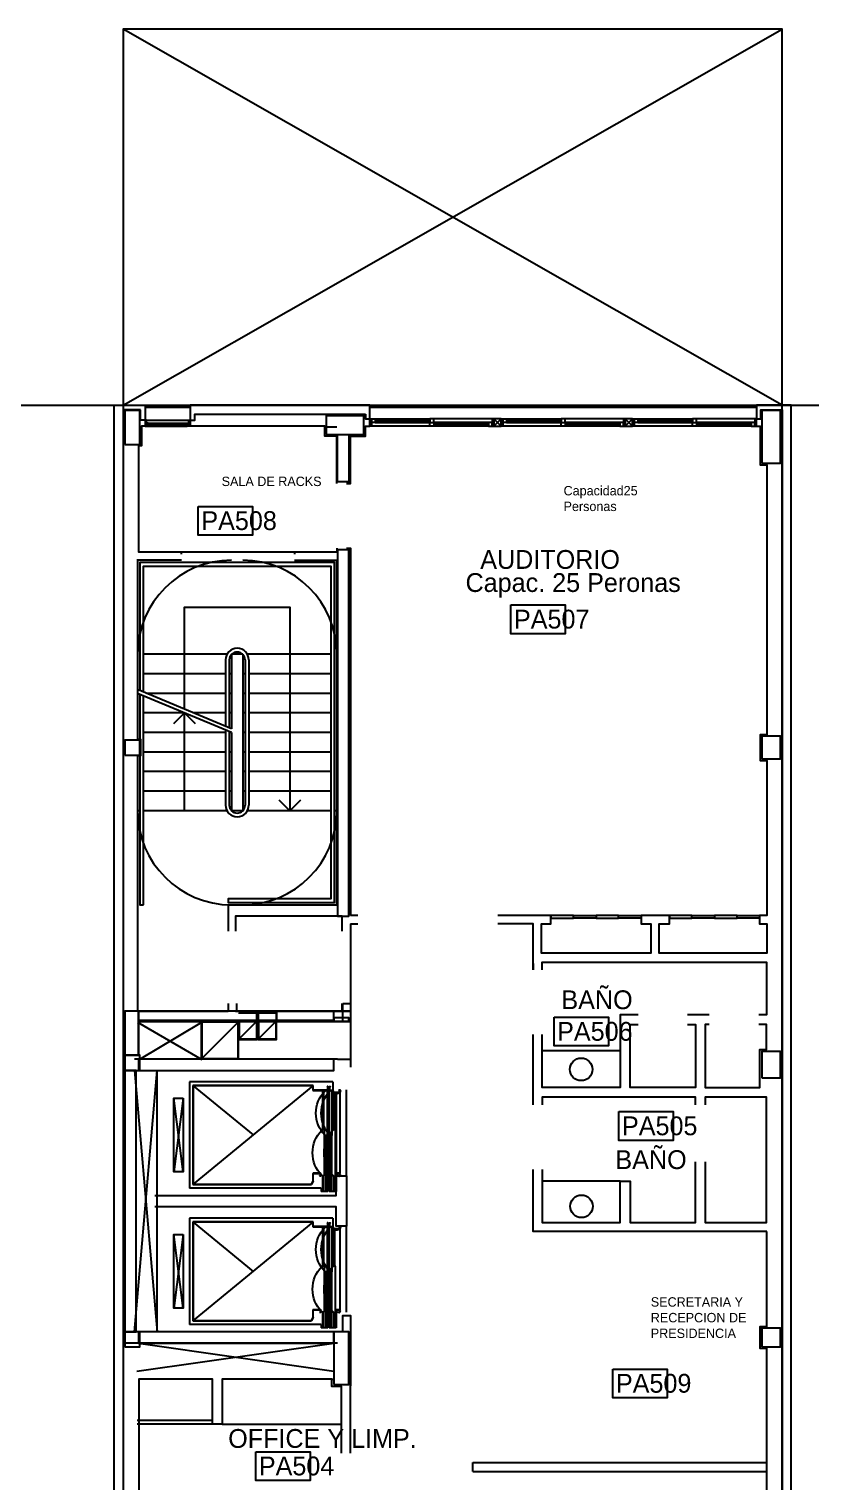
# Model space of a CAD drawing. Header units: millimetres. Extents: x 1473.7 to 1568.7, y 1808.4 to 1881.8.
# Drawn here: x 1488.71 to 1499.22, y 1824.19 to 1843.5 of the extents above; entities that cross this region are included whole.
import ezdxf

# ---------------------------------------------------------------- set-up
doc = ezdxf.new("R2010")
doc.units = ezdxf.units.MM
doc.layers.get('0').update_dxf_attribs({"linetype": 'CONTINUOUS'})
for name, color, linetype in [('0-OBSERVACIONES', 6, 'CONTINUOUS'), ('0000-TEXTO', 7, 'CONTINUOUS'), ('10-CARP-SLIA', 14, 'CONTINUOUS'), ('10-M-A-300', 7, 'CONTINUOUS'), ('AR - ASCENSOR', 1, 'CONTINUOUS'), ('AR - CARPINTERIA 1', 1, 'CONTINUOUS'), ('AR - INST. SANITARIA', 2, 'CONTINUOUS'), ('AR - LADRILLO VISTO', 3, 'CONTINUOUS'), ('AR - PROYECCION 1', 2, 'CONTINUOUS'), ('AR - PROYECCION 2', 1, 'CONTINUOUS'), ('AR - REVESTIMIENTO', 21, 'CONTINUOUS'), ('AR - REVOQUE', 8, 'CONTINUOUS'), ('AR - TABIQUE LADRILLO HUECO', 4, 'CONTINUOUS'), ('AR - TXT', 7, 'CONTINUOUS'), ('AR - VISTA 1', 8, 'CONTINUOUS'), ('AV-HUMO', 6, 'CONTINUOUS'), ('AV-PLENO', 9, 'CONTINUOUS'), ('ES - LINEA OFICIAL', 6, 'CONTINUOUS'), ('ES-COLUMNAS', 5, 'CONTINUOUS'), ('ES-TABIQUES', 5, 'CONTINUOUS'), ('ESTRUCTURA', 3, 'CONTINUOUS'), ('MURO', 7, 'CONTINUOUS'), ('TEXTO', 7, 'CONTINUOUS')]:
    doc.layers.add(name, color=color, linetype=linetype)

msp = doc.modelspace()

# ---------------------------------------------------------------- linework, layer by layer
at = {"color": 5}
for p, q in [((1492.76825, 1830.308744), (1490.16825, 1830.308743)), ((1490.16825, 1830.308743), (1490.16825, 1829.858745)), ((1492.74325, 1825.553771), (1492.76825, 1825.553771))]:
    msp.add_line(p, q, dxfattribs=at)
msp.add_lwpolyline([(1490.16825, 1830.308745), (1492.76825, 1830.308745), (1492.76825, 1830.443745), (1490.16825, 1830.443745)], close=True, dxfattribs=at)
at = {"color": 2}
for points in [[(1492.88825, 1830.443745), (1490.16825, 1830.443745), (1490.16825, 1830.308745), (1492.88825, 1830.308745)], [(1491.765574, 1830.443745), (1491.742945, 1830.443745), (1491.742945, 1830.418969), (1491.765574, 1830.418969)], [(1492.007751, 1830.443745), (1492.001557, 1830.443745), (1492.001557, 1830.17121), (1492.007751, 1830.17121)], [(1492.76825, 1830.308745), (1492.96825, 1830.308745), (1492.96825, 1830.358745), (1492.76825, 1830.358745)], [(1492.76825, 1830.308745), (1492.979601, 1830.308745), (1492.979601, 1830.308745), (1492.76825, 1830.308745)]]:
    msp.add_lwpolyline(points, close=True, dxfattribs=at)
for points in [[(1491.742945, 1830.435181), (1491.506962, 1830.435181)], [(1491.742945, 1830.428855), (1491.506962, 1830.428855)], [(1491.742945, 1830.418969), (1491.506962, 1830.418969), (1491.510806, 1830.42411)], [(1491.742945, 1830.42411), (1491.506962, 1830.42411)], [(1492.00217, 1830.418969), (1491.765574, 1830.418969), (1491.742945, 1830.418969)], [(1492.001557, 1830.435181), (1491.765574, 1830.435181)], [(1492.001557, 1830.428855), (1491.765574, 1830.428855)], [(1492.001557, 1830.42411), (1491.765574, 1830.42411)]]:
    msp.add_lwpolyline(points, dxfattribs=at)
at = {"layer": '0-OBSERVACIONES'}
for points in [[(1492.98825, 1831.508745), (1492.98825, 1829.700806)], [(1492.76825, 1830.319079), (1490.15825, 1830.319079)], [(1491.742333, 1830.317276), (1491.742333, 1830.418969)], [(1491.748527, 1830.241018), (1491.748527, 1830.418969)], [(1491.759993, 1830.241018), (1491.759993, 1830.418969)], [(1491.766187, 1830.317276), (1491.766187, 1830.418969)], [(1492.007751, 1830.317276), (1492.007751, 1830.443745)], [(1492.620358, 1830.312829), (1492.98825, 1830.312829)], [(1492.81825, 1829.808745), (1492.98825, 1829.808745)]]:
    msp.add_lwpolyline(points, dxfattribs=at)
for points in [[(1492.88825, 1830.548745), (1492.98825, 1830.548745), (1492.98825, 1830.443745), (1492.88825, 1830.443745)], [(1489.98825, 1829.858745), (1490.16825, 1829.858745), (1490.16825, 1830.443745), (1489.98825, 1830.443745)], [(1492.007751, 1830.319079), (1492.76825, 1830.319079), (1492.76825, 1830.443745), (1492.007751, 1830.443745)], [(1492.76825, 1830.443745), (1492.98825, 1830.443745), (1492.98825, 1830.308745), (1492.76825, 1830.308745)]]:
    msp.add_lwpolyline(points, close=True, dxfattribs=at)
at = {"layer": '10-CARP-SLIA', "linetype": 'CONTINUOUS'}
msp.add_line((1495.418342, 1831.077732), (1495.418342, 1830.995979), dxfattribs=at)
at = {"layer": '10-M-A-300', "linetype": 'CONTINUOUS'}
msp.add_line((1492.81825, 1833.108745), (1492.81825, 1831.858745), dxfattribs=at)
at = {"layer": 'AR - ASCENSOR', "linetype": 'CONTINUOUS'}
for p, q in [((1490.846536, 1829.50509), (1490.846537, 1828.094213)), ((1492.753247, 1829.50509), (1490.846536, 1829.50509)), ((1492.753247, 1829.50509), (1492.753247, 1829.393803)), ((1490.892536, 1829.45909), (1490.892537, 1828.140213)), ((1492.494997, 1829.45909), (1490.892536, 1829.45909)), ((1490.896536, 1829.45509), (1490.896537, 1828.144213)), ((1490.896536, 1829.45509), (1491.693767, 1828.799651)), ((1492.490997, 1829.45509), (1490.896536, 1829.45509)), ((1492.490997, 1829.45509), (1490.896537, 1828.144213)), ((1492.490997, 1829.45509), (1492.490997, 1829.389887)), ((1492.490997, 1829.389887), (1492.688274, 1829.389887)), ((1492.494997, 1829.393887), (1492.494997, 1829.45909)), ((1492.686274, 1829.393887), (1492.494997, 1829.393887)), ((1492.619274, 1829.389887), (1492.619274, 1828.866975)), ((1492.629274, 1829.389887), (1492.629274, 1828.866975)), ((1492.688274, 1829.44509), (1492.680274, 1829.44509)), ((1492.680274, 1829.44509), (1492.680274, 1829.44109)), ((1492.680274, 1829.44109), (1492.686274, 1829.44109)), ((1492.686274, 1829.44109), (1492.686274, 1829.393887)), ((1492.690274, 1829.391887), (1492.690274, 1829.44309)), ((1492.690274, 1829.391887), (1492.690274, 1828.05009)), ((1492.707247, 1829.391887), (1492.707247, 1828.05009)), ((1492.768247, 1829.364887), (1492.768247, 1828.866975)), ((1492.778247, 1829.364887), (1492.778247, 1828.866975)), ((1492.798247, 1829.364887), (1492.798247, 1828.05009)), ((1492.848247, 1829.366887), (1492.848245, 1828.290116)), ((1492.938251, 1828.255116), (1492.93825, 1829.399887)), ((1490.76268, 1828.309651), (1490.63825, 1829.289651)), ((1490.76268, 1829.289651), (1490.63825, 1828.309651)), ((1492.660274, 1828.794074), (1492.660274, 1828.05009)), ((1492.670274, 1828.794074), (1492.670274, 1828.05009)), ((1492.727247, 1828.794074), (1492.727247, 1828.05009)), ((1492.737247, 1828.794074), (1492.737247, 1828.05009)), ((1492.490998, 1828.192116), (1492.467032, 1828.144213)), ((1492.494998, 1828.191947), (1492.470706, 1828.140213)), ((1492.490998, 1828.288116), (1492.490998, 1828.192116)), ((1492.592035, 1828.290116), (1492.492998, 1828.290116)), ((1492.494998, 1828.286116), (1492.590035, 1828.286116)), ((1492.494998, 1828.191947), (1492.494998, 1828.286116)), ((1492.577213, 1828.259116), (1492.577213, 1828.255116)), ((1492.590035, 1828.259116), (1492.577213, 1828.259116)), ((1492.577213, 1828.255116), (1492.592035, 1828.255116)), ((1492.590035, 1828.286116), (1492.590035, 1828.259116)), ((1492.594035, 1828.257116), (1492.594035, 1828.288116)), ((1492.619275, 1828.257911), (1492.619274, 1828.05009)), ((1492.629275, 1828.257911), (1492.629274, 1828.05009)), ((1492.768248, 1828.257911), (1492.768247, 1828.05009)), ((1492.778248, 1828.257911), (1492.778247, 1828.05009)), ((1492.599275, 1828.094213), (1490.846537, 1828.094213)), ((1490.892537, 1828.140213), (1492.470706, 1828.140213)), ((1490.896537, 1828.144213), (1492.467032, 1828.144213)), ((1492.599275, 1828.094213), (1492.599274, 1828.05009)), ((1492.690274, 1828.05009), (1492.599274, 1828.05009)), ((1492.798247, 1828.05009), (1492.707247, 1828.05009)), ((1490.846536, 1827.692603), (1490.846537, 1826.281726)), ((1492.753247, 1827.692603), (1490.846536, 1827.692603)), ((1490.892536, 1827.646603), (1490.892537, 1826.327726)), ((1492.494997, 1827.646603), (1490.892536, 1827.646603)), ((1490.896536, 1827.642603), (1490.896537, 1826.331726)), ((1490.896536, 1827.642603), (1491.693767, 1826.987164)), ((1492.490997, 1827.642603), (1490.896536, 1827.642603)), ((1492.490997, 1827.642603), (1490.896537, 1826.331726)), ((1492.490997, 1827.642603), (1492.490997, 1827.5774)), ((1492.490997, 1827.5774), (1492.688274, 1827.5774)), ((1492.494997, 1827.5814), (1492.494997, 1827.646603)), ((1492.686274, 1827.5814), (1492.494997, 1827.5814)), ((1492.619274, 1827.5774), (1492.619274, 1827.054488)), ((1492.629274, 1827.5774), (1492.629274, 1827.054488)), ((1492.688274, 1827.632603), (1492.680274, 1827.632603)), ((1492.680274, 1827.632603), (1492.680274, 1827.628603)), ((1492.680274, 1827.628603), (1492.686274, 1827.628603)), ((1492.686274, 1827.628603), (1492.686274, 1827.5814)), ((1492.690274, 1827.5794), (1492.690274, 1827.630603)), ((1492.690274, 1827.5794), (1492.690274, 1826.237603)), ((1492.707247, 1827.5794), (1492.707247, 1826.237603)), ((1492.753247, 1827.692603), (1492.753247, 1827.581316)), ((1492.938251, 1826.442629), (1492.93825, 1827.5874)), ((1490.76268, 1826.497164), (1490.63825, 1827.477164)), ((1490.76268, 1827.477164), (1490.63825, 1826.497164)), ((1492.768247, 1827.5524), (1492.768247, 1827.054488)), ((1492.778247, 1827.5524), (1492.778247, 1827.054488)), ((1492.848247, 1827.5544), (1492.848245, 1826.477629)), ((1492.660274, 1826.981587), (1492.660274, 1826.237603)), ((1492.670274, 1826.981587), (1492.670274, 1826.237603)), ((1492.727247, 1826.981587), (1492.727247, 1826.237603)), ((1492.737247, 1826.981587), (1492.737247, 1826.237603)), ((1492.490997, 1826.475629), (1492.490997, 1826.379629)), ((1492.592035, 1826.477629), (1492.492997, 1826.477629)), ((1492.494997, 1826.473629), (1492.590035, 1826.473629)), ((1492.494997, 1826.37946), (1492.494997, 1826.473629)), ((1492.577213, 1826.446629), (1492.577213, 1826.442629)), ((1492.590035, 1826.446629), (1492.577213, 1826.446629)), ((1492.577213, 1826.442629), (1492.592035, 1826.442629)), ((1492.590035, 1826.473629), (1492.590035, 1826.446629)), ((1492.594035, 1826.444629), (1492.594035, 1826.475629)), ((1492.619275, 1826.445424), (1492.619274, 1826.237603)), ((1492.629275, 1826.445424), (1492.629274, 1826.237603)), ((1492.768248, 1826.445424), (1492.768247, 1826.237603)), ((1492.778248, 1826.445424), (1492.778247, 1826.237603)), ((1492.798247, 1826.442629), (1492.798247, 1826.237603)), ((1492.599275, 1826.281726), (1490.846537, 1826.281726)), ((1490.892537, 1826.327726), (1492.470706, 1826.327726)), ((1490.896537, 1826.331726), (1492.467032, 1826.331726)), ((1492.490997, 1826.379629), (1492.467032, 1826.331726)), ((1492.494997, 1826.37946), (1492.470706, 1826.327726)), ((1492.599275, 1826.281726), (1492.599274, 1826.237603)), ((1492.690274, 1826.237603), (1492.599274, 1826.237603)), ((1492.798247, 1826.237603), (1492.707247, 1826.237603))]:
    msp.add_line(p, q, dxfattribs=at)
for points in [[(1492.650274, 1828.799074, -0.414214), (1492.650274, 1829.381383, -0.414214), (1492.655274, 1829.386383, -0.414214), (1492.675274, 1829.386383, -0.414214), (1492.680274, 1829.381383), (1492.680274, 1828.799074), (1492.675274, 1828.794074), (1492.655274, 1828.794074)], [(1492.717247, 1829.381383, 0.414214), (1492.717247, 1828.799074, 0.414214), (1492.722247, 1828.794074, 0.414214), (1492.742247, 1828.794074, 0.414214), (1492.747247, 1828.799074), (1492.747247, 1829.381383), (1492.742247, 1829.386383), (1492.722247, 1829.386383)], [(1492.838247, 1829.399887, -0.414214), (1492.846247, 1829.399887, -0.414214), (1492.848247, 1829.397887, -0.414214), (1492.848247, 1829.366887, 0.414214), (1492.846247, 1829.364887, -0.414214), (1492.756247, 1829.364887, -0.414214), (1492.754247, 1829.366887, -0.414214), (1492.754247, 1829.387887), (1492.752247, 1829.389887), (1492.709247, 1829.389887), (1492.707247, 1829.391887), (1492.707247, 1829.44309), (1492.709247, 1829.44509), (1492.717247, 1829.44509), (1492.717247, 1829.44109), (1492.711247, 1829.44109), (1492.711247, 1829.393887), (1492.752247, 1829.393887), (1492.758247, 1829.387887), (1492.758247, 1829.368887), (1492.844247, 1829.368887), (1492.844247, 1829.395887), (1492.838247, 1829.395887)], [(1492.609275, 1828.262911, -0.414214), (1492.609274, 1828.861975, -0.414214), (1492.614274, 1828.866975, -0.414214), (1492.634274, 1828.866975, -0.414214), (1492.639274, 1828.861975), (1492.639275, 1828.262911), (1492.634275, 1828.257911), (1492.614275, 1828.257911)], [(1492.758247, 1828.861975, 0.414214), (1492.758248, 1828.262911, 0.414214), (1492.763248, 1828.257911, 0.414214), (1492.783248, 1828.257911, 0.414214), (1492.788248, 1828.262911), (1492.788247, 1828.861975), (1492.783247, 1828.866975), (1492.763247, 1828.866975)], [(1492.831426, 1828.259116, 0.414214), (1492.831426, 1828.255116, 0.414214), (1492.846248, 1828.255116, 0.414214), (1492.848248, 1828.257116, 0.414214), (1492.848248, 1828.288116), (1492.846248, 1828.290116), (1492.800248, 1828.290116), (1492.798248, 1828.288116), (1492.798248, 1828.257116), (1492.800248, 1828.255116), (1492.81507, 1828.255116), (1492.81507, 1828.259116), (1492.802248, 1828.259116), (1492.802248, 1828.286116), (1492.844248, 1828.286116), (1492.844248, 1828.259116)], [(1492.650274, 1826.986587, -0.414214), (1492.650274, 1827.568895, -0.414214), (1492.655274, 1827.573895, -0.414214), (1492.675274, 1827.573895, -0.414214), (1492.680274, 1827.568895), (1492.680274, 1826.986587), (1492.675274, 1826.981587), (1492.655274, 1826.981587)], [(1492.717247, 1827.568895, 0.414214), (1492.717247, 1826.986587, 0.414214), (1492.722247, 1826.981587, 0.414214), (1492.742247, 1826.981587, 0.414214), (1492.747247, 1826.986587), (1492.747247, 1827.568895), (1492.742247, 1827.573895), (1492.722247, 1827.573895)], [(1492.838247, 1827.5874, -0.414214), (1492.846247, 1827.5874, -0.414214), (1492.848247, 1827.5854, -0.414214), (1492.848247, 1827.5544, 0.414214), (1492.846247, 1827.5524, -0.414214), (1492.756247, 1827.5524, -0.414214), (1492.754247, 1827.5544, -0.414214), (1492.754247, 1827.5754), (1492.752247, 1827.5774), (1492.709247, 1827.5774), (1492.707247, 1827.5794), (1492.707247, 1827.630603), (1492.709247, 1827.632603), (1492.717247, 1827.632603), (1492.717247, 1827.628603), (1492.711247, 1827.628603), (1492.711247, 1827.5814), (1492.752247, 1827.5814), (1492.758247, 1827.5754), (1492.758247, 1827.5564), (1492.844247, 1827.5564), (1492.844247, 1827.5834), (1492.838247, 1827.5834)], [(1492.609275, 1826.450424, -0.414214), (1492.609274, 1827.049488, -0.414214), (1492.614274, 1827.054488, -0.414214), (1492.634274, 1827.054488, -0.414214), (1492.639274, 1827.049488), (1492.639275, 1826.450424), (1492.634275, 1826.445424), (1492.614275, 1826.445424)], [(1492.758247, 1827.049488, 0.414214), (1492.758248, 1826.450424, 0.414214), (1492.763248, 1826.445424, 0.414214), (1492.783248, 1826.445424, 0.414214), (1492.788248, 1826.450424), (1492.788247, 1827.049488), (1492.783247, 1827.054488), (1492.763247, 1827.054488)], [(1492.831426, 1826.446629, 0.414214), (1492.831426, 1826.442629, 0.414214), (1492.846248, 1826.442629, 0.414214), (1492.848248, 1826.444629, 0.414214), (1492.848248, 1826.475629), (1492.846248, 1826.477629), (1492.800248, 1826.477629), (1492.798248, 1826.475629), (1492.798248, 1826.444629), (1492.800248, 1826.442629), (1492.81507, 1826.442629), (1492.81507, 1826.446629), (1492.802248, 1826.446629), (1492.802248, 1826.473629), (1492.844248, 1826.473629), (1492.844248, 1826.446629)]]:
    msp.add_lwpolyline(points, format="xyb", close=True, dxfattribs=at)
for points in [[(1490.76268, 1829.289651), (1490.76268, 1828.309651), (1490.63825, 1828.309651), (1490.63825, 1829.289651)], [(1490.76268, 1827.477164), (1490.76268, 1826.497164), (1490.63825, 1826.497164), (1490.63825, 1827.477164)]]:
    msp.add_lwpolyline(points, close=True, dxfattribs=at)
for centre, start, end in [((1492.688274, 1829.44309), 0, 90), ((1492.688274, 1829.391887), 270, 0), ((1492.492998, 1828.288116), 90, 180), ((1492.592035, 1828.288116), 0, 90), ((1492.592035, 1828.257116), 270, 0), ((1492.688274, 1827.630603), 0, 90), ((1492.688274, 1827.5794), 270, 0), ((1492.492997, 1826.475629), 90, 180), ((1492.592035, 1826.475629), 0, 90), ((1492.592035, 1826.444629), 270, 0)]:
    msp.add_arc(centre, 0.002, start, end, dxfattribs=at)
at = {"layer": 'AR - CARPINTERIA 1', "linetype": 'CONTINUOUS'}
for points in [[(1490.25825, 1838.218838), (1490.27825, 1838.218838), (1490.27825, 1838.298838), (1490.25825, 1838.298838)], [(1490.27825, 1838.218838), (1490.29825, 1838.218838), (1490.29825, 1838.258838), (1490.27825, 1838.258838)], [(1490.83825, 1838.218838), (1490.81825, 1838.218838), (1490.81825, 1838.258838), (1490.83825, 1838.258838)], [(1490.85825, 1838.218838), (1490.83825, 1838.218838), (1490.83825, 1838.298838), (1490.85825, 1838.298838)], [(1493.24825, 1838.318838), (1493.26825, 1838.318838), (1493.26825, 1838.218838), (1493.24825, 1838.218838)], [(1493.26825, 1838.318838), (1493.31825, 1838.318838), (1493.31825, 1838.268838), (1493.26825, 1838.268838)], [(1494.096583, 1838.318838), (1494.046583, 1838.318838), (1494.046583, 1838.268838), (1494.096583, 1838.268838)], [(1494.046583, 1838.268838), (1494.096583, 1838.268838), (1494.096583, 1838.218838), (1494.046583, 1838.218838)], [(1494.874917, 1838.268837), (1494.824917, 1838.268837), (1494.824917, 1838.218837), (1494.874917, 1838.218837)], [(1494.894917, 1838.318837), (1494.874917, 1838.318837), (1494.874917, 1838.218837), (1494.894917, 1838.218837)], [(1494.894916, 1838.218837), (1494.994916, 1838.218837), (1494.994916, 1838.318837), (1494.894916, 1838.318837)], [(1494.994916, 1838.318838), (1495.014916, 1838.318838), (1495.014916, 1838.218838), (1494.994916, 1838.218838)], [(1495.014916, 1838.318838), (1495.064916, 1838.318838), (1495.064916, 1838.268838), (1495.014916, 1838.268838)], [(1495.84325, 1838.318838), (1495.79325, 1838.318838), (1495.79325, 1838.268838), (1495.84325, 1838.268838)], [(1495.79325, 1838.268838), (1495.84325, 1838.268838), (1495.84325, 1838.218838), (1495.79325, 1838.218838)], [(1496.621583, 1838.268837), (1496.571583, 1838.268837), (1496.571583, 1838.218837), (1496.621583, 1838.218837)], [(1496.641583, 1838.318837), (1496.621583, 1838.318837), (1496.621583, 1838.218837), (1496.641583, 1838.218837)], [(1496.641583, 1838.218837), (1496.741583, 1838.218837), (1496.741583, 1838.318837), (1496.641583, 1838.318837)], [(1496.741583, 1838.318838), (1496.761583, 1838.318838), (1496.761583, 1838.218838), (1496.741583, 1838.218838)], [(1496.761583, 1838.318838), (1496.811583, 1838.318838), (1496.811583, 1838.268838), (1496.761583, 1838.268838)], [(1497.589916, 1838.318838), (1497.539916, 1838.318838), (1497.539916, 1838.268838), (1497.589916, 1838.268838)], [(1497.539916, 1838.268838), (1497.589916, 1838.268838), (1497.589916, 1838.218838), (1497.539916, 1838.218838)], [(1498.36825, 1838.268837), (1498.31825, 1838.268837), (1498.31825, 1838.218837), (1498.36825, 1838.218837)], [(1498.38825, 1838.318837), (1498.36825, 1838.318837), (1498.36825, 1838.218837), (1498.38825, 1838.218837)], [(1495.655819, 1831.680979), (1495.955819, 1831.680979), (1495.955819, 1831.715979), (1495.655819, 1831.715979)], [(1496.255819, 1831.680979), (1495.955819, 1831.680979), (1495.955819, 1831.715979), (1496.255819, 1831.715979)], [(1496.255819, 1831.680979), (1496.555819, 1831.680979), (1496.555819, 1831.715979), (1496.255819, 1831.715979)], [(1496.855819, 1831.680979), (1496.555819, 1831.680979), (1496.555819, 1831.715979), (1496.855819, 1831.715979)], [(1497.230773, 1831.680979), (1497.530773, 1831.680979), (1497.530773, 1831.715979), (1497.230773, 1831.715979)], [(1497.830773, 1831.680979), (1497.530773, 1831.680979), (1497.530773, 1831.715979), (1497.830773, 1831.715979)], [(1497.830773, 1831.680979), (1498.130773, 1831.680979), (1498.130773, 1831.715979), (1497.830773, 1831.715979)], [(1498.430773, 1831.680979), (1498.130773, 1831.680979), (1498.130773, 1831.715979), (1498.430773, 1831.715979)]]:
    msp.add_lwpolyline(points, close=True, dxfattribs=at)
for points in [[(1490.27825, 1838.298838), (1490.83825, 1838.298838)], [(1490.29825, 1838.258838), (1490.81825, 1838.258838)], [(1490.29825, 1838.238838), (1490.81825, 1838.238838)], [(1490.29825, 1838.218838), (1490.81825, 1838.218838)], [(1494.046583, 1838.218838), (1493.26825, 1838.218838)], [(1493.31825, 1838.318838), (1494.046583, 1838.318838)], [(1493.31825, 1838.293838), (1494.046583, 1838.293838)], [(1493.31825, 1838.268838), (1494.046583, 1838.268838)], [(1494.874917, 1838.318837), (1494.096583, 1838.318838)], [(1494.824917, 1838.268837), (1494.096583, 1838.268838)], [(1494.824917, 1838.243837), (1494.096583, 1838.243838)], [(1494.824917, 1838.218837), (1494.096583, 1838.218838)], [(1494.994916, 1838.218837), (1494.894916, 1838.318837)], [(1494.894916, 1838.218837), (1494.994916, 1838.318837)], [(1495.79325, 1838.218838), (1495.014916, 1838.218838)], [(1495.064916, 1838.318838), (1495.79325, 1838.318838)], [(1495.064916, 1838.293838), (1495.79325, 1838.293838)], [(1495.064916, 1838.268838), (1495.79325, 1838.268838)], [(1496.621583, 1838.318837), (1495.84325, 1838.318838)], [(1496.571583, 1838.268837), (1495.84325, 1838.268838)], [(1496.571583, 1838.243837), (1495.84325, 1838.243838)], [(1496.571583, 1838.218837), (1495.84325, 1838.218838)], [(1496.741583, 1838.218837), (1496.641583, 1838.318837)], [(1496.641583, 1838.218837), (1496.741583, 1838.318837)], [(1497.539916, 1838.218838), (1496.761583, 1838.218838)], [(1496.811583, 1838.318838), (1497.539916, 1838.318838)], [(1496.811583, 1838.293838), (1497.539916, 1838.293838)], [(1496.811583, 1838.268838), (1497.539916, 1838.268838)], [(1498.36825, 1838.318837), (1497.589916, 1838.318838)], [(1498.31825, 1838.268837), (1497.589916, 1838.268838)], [(1498.31825, 1838.243837), (1497.589916, 1838.243838)], [(1498.31825, 1838.218837), (1497.589916, 1838.218838)], [(1491.15325, 1825.003771), (1490.15325, 1825.003771)], [(1491.15325, 1824.953771), (1490.15325, 1824.953771)]]:
    msp.add_lwpolyline(points, dxfattribs=at)
at = {"layer": 'AR - INST. SANITARIA', "linetype": 'CONTINUOUS'}
msp.add_line((1496.57825, 1829.915979), (1495.538342, 1829.915979), dxfattribs=at)
for points in [[(1496.57825, 1828.185979), (1495.538342, 1828.185979)], [(1491.28325, 1824.953771), (1492.86825, 1824.953771)]]:
    msp.add_lwpolyline(points, dxfattribs=at)
for centre in [(1496.058296, 1829.671859), (1496.062006, 1827.851461)]:
    msp.add_circle(centre, 0.15, dxfattribs=at)
at = {"layer": 'AR - LADRILLO VISTO', "linetype": 'CONTINUOUS'}
for points in [[(1490.19825, 1838.438838), (1489.96825, 1838.438838), (1489.96825, 1812.228837), (1489.96825, 1812.228837), (1489.96825, 1812.228837), (1489.84825, 1812.228837), (1489.84825, 1838.498838), (1490.25825, 1838.498838), (1490.25825, 1838.298838), (1490.19825, 1838.298838), (1490.19825, 1838.438838)], [(1493.18825, 1838.378838), (1493.18825, 1838.318838), (1493.24825, 1838.318838), (1493.24825, 1838.498838), (1490.85825, 1838.498838), (1490.85825, 1838.298838), (1490.91825, 1838.298838), (1490.91825, 1838.378838), (1493.18825, 1838.378838)], [(1498.72825, 1838.438838), (1498.72825, 1812.228837), (1498.72825, 1812.228837), (1498.72825, 1812.228837), (1498.84825, 1812.228837), (1498.84825, 1838.498838), (1498.38825, 1838.498838), (1498.38825, 1838.318836), (1498.44825, 1838.318836), (1498.44825, 1838.438838), (1498.72825, 1838.438838)]]:
    msp.add_lwpolyline(points, dxfattribs=at)
at = {"layer": 'AR - PROYECCION 1'}
for points in [[(1489.96825, 1838.498837), (1498.72825, 1843.498837)], [(1498.72825, 1838.498837), (1489.96825, 1843.498837)], [(1490.41825, 1826.183769), (1490.41825, 1829.658744)]]:
    msp.add_lwpolyline(points, dxfattribs=at)
at = {"layer": 'AR - PROYECCION 2'}
for points in [[(1490.15825, 1830.300841), (1491.011444, 1829.800841)], [(1490.18825, 1829.808745), (1491.011444, 1830.300841)], [(1490.11825, 1826.18377), (1490.41825, 1829.658744)], [(1490.11825, 1829.658744), (1490.41825, 1826.183769)], [(1490.14825, 1825.658771), (1492.76825, 1826.033771)], [(1490.16825, 1826.033771), (1492.76825, 1825.658771)]]:
    msp.add_lwpolyline(points, dxfattribs=at)
for centre, start, end in [((1491.40825, 1835.188745), 90, 180), ((1491.55825, 1835.188745), 0, 90), ((1491.40825, 1833.108745), 180, 270), ((1491.55825, 1833.108745), 270, 360)]:
    msp.add_arc(centre, 1.25, start, end, dxfattribs=at)
at = {"layer": 'AR - REVESTIMIENTO', "linetype": 'CONTINUOUS'}
for points in [[(1495.538342, 1830.995979), (1495.538342, 1831.095979), (1498.52325, 1831.095979), (1498.52325, 1830.395979), (1498.420546, 1830.395979)], [(1496.81325, 1830.395979), (1496.57825, 1830.395979), (1496.57825, 1829.430979), (1495.538342, 1829.430979), (1495.538342, 1830.135979)], [(1497.760546, 1830.395979), (1497.47325, 1830.395979)], [(1497.47325, 1830.265979), (1497.57825, 1830.265979), (1497.57825, 1829.430979), (1496.70825, 1829.430979), (1496.70825, 1830.265979), (1496.81325, 1830.265979)], [(1497.760546, 1830.265979), (1497.70825, 1830.265979), (1497.70825, 1829.430979), (1498.43325, 1829.430979), (1498.43325, 1829.933745), (1498.52325, 1829.933745), (1498.52325, 1830.265979), (1498.420546, 1830.265979)], [(1497.57825, 1829.200979), (1497.57825, 1829.300979), (1495.538342, 1829.300979), (1495.538342, 1829.200979)], [(1497.70825, 1828.440979), (1497.70825, 1827.635979), (1498.52325, 1827.635979), (1498.52325, 1829.300979), (1497.70825, 1829.300979), (1497.70825, 1829.200979)], [(1495.538342, 1828.340979), (1495.538342, 1827.635979), (1496.57825, 1827.635979), (1496.57825, 1828.185979), (1496.70825, 1828.185979), (1496.70825, 1827.635979), (1497.57825, 1827.635979), (1497.57825, 1828.440979)], [(1492.86825, 1824.568838), (1492.86825, 1825.458771), (1492.74325, 1825.458771), (1492.74325, 1825.553771), (1491.28325, 1825.553771), (1491.28325, 1824.953771), (1491.15325, 1824.953771), (1491.15325, 1825.553771), (1490.17325, 1825.553771), (1490.17325, 1823.758838), (1492.86825, 1823.758838), (1492.86825, 1823.808838)]]:
    msp.add_lwpolyline(points, dxfattribs=at)
at = {"layer": 'AR - REVOQUE', "linetype": 'CONTINUOUS'}
for points in [[(1490.25825, 1838.218838), (1490.20825, 1838.218838), (1490.20825, 1837.958838), (1490.16825, 1837.958838), (1490.16825, 1836.548745), (1490.74325, 1836.548745)], [(1492.80825, 1837.458745), (1492.80825, 1837.458745), (1492.80825, 1838.088838), (1492.64825, 1838.088838), (1492.64825, 1838.218838), (1490.85825, 1838.218838)], [(1492.80825, 1838.208838), (1492.66825, 1838.208838)], [(1492.93825, 1837.458745), (1492.98825, 1837.458745), (1492.98825, 1838.088838), (1493.18825, 1838.088838), (1493.18825, 1838.218838), (1493.24825, 1838.218838)], [(1498.36825, 1838.218837), (1498.43825, 1838.218837), (1498.43825, 1837.708838), (1498.52825, 1837.708838), (1498.52825, 1834.118793), (1498.43825, 1834.118793), (1498.43825, 1833.778793), (1498.52825, 1833.778793), (1498.52825, 1831.715979), (1498.430773, 1831.715979), (1498.430773, 1831.605979), (1498.52825, 1831.605979), (1498.52825, 1831.215979), (1497.093296, 1831.215979), (1497.093296, 1831.605979), (1497.230773, 1831.605979), (1497.230773, 1831.715979), (1496.855819, 1831.715979), (1496.855819, 1831.605979), (1496.983296, 1831.605979), (1496.983296, 1831.215979), (1495.528342, 1831.215979), (1495.528342, 1831.605979), (1495.655819, 1831.605979), (1495.655819, 1831.715979), (1494.94825, 1831.715979)], [(1492.24325, 1836.548745), (1492.81825, 1836.548745)], [(1492.93825, 1836.598745), (1492.98825, 1836.598745), (1492.98825, 1831.715979)], [(1490.74325, 1836.438745), (1490.14825, 1836.438745)], [(1490.15825, 1836.438745), (1490.15825, 1834.058793), (1490.19825, 1834.058793), (1490.19825, 1833.838793), (1490.15825, 1833.838793), (1490.15825, 1830.443745)], [(1491.36183, 1831.858745), (1492.80825, 1831.858745), (1492.80825, 1836.438745)], [(1492.24325, 1836.438745), (1492.81825, 1836.438745)], [(1491.36183, 1831.858745), (1491.36183, 1831.508745)], [(1492.87825, 1831.508745), (1492.87825, 1831.708745), (1491.46183, 1831.708745), (1491.46183, 1831.508745)], [(1493.08825, 1831.715979), (1492.98825, 1831.715979)], [(1492.98825, 1831.605979), (1492.98825, 1831.508745)], [(1495.418342, 1830.995979), (1495.418342, 1831.605979), (1494.94825, 1831.605979)], [(1491.36183, 1830.548745), (1491.36183, 1830.443745)], [(1491.46183, 1830.443745), (1492.88825, 1830.443745), (1492.88825, 1830.543745)], [(1491.47183, 1830.443745), (1492.87825, 1830.443745), (1492.87825, 1830.548745)], [(1491.47183, 1830.548745), (1491.47183, 1830.443745)], [(1491.47183, 1830.443745), (1492.87825, 1830.443745), (1492.87825, 1830.548745)], [(1492.001557, 1830.443745), (1492.88825, 1830.443745), (1492.88825, 1830.548745)], [(1490.15825, 1830.443745), (1491.36183, 1830.443745)], [(1491.765574, 1830.443745), (1491.742945, 1830.443745)], [(1495.418342, 1829.200979), (1495.418342, 1830.135979)], [(1490.38825, 1827.996258), (1492.79825, 1827.996258), (1492.79825, 1828.255116), (1492.93825, 1828.255116), (1492.93825, 1827.5874), (1492.79825, 1827.5874), (1492.79825, 1827.846258), (1490.38825, 1827.846258)], [(1498.52825, 1827.515979), (1495.418342, 1827.515979), (1495.418342, 1828.340979)], [(1498.52825, 1813.018837), (1498.52825, 1816.873838), (1498.43825, 1816.873838), (1498.43825, 1817.213838), (1498.52825, 1817.213838), (1498.52825, 1821.326385), (1498.43825, 1821.326385), (1498.43825, 1821.666385), (1498.52825, 1821.666385), (1498.52825, 1825.963771), (1498.43825, 1825.963771), (1498.43825, 1826.253771), (1498.52825, 1826.253771), (1498.52825, 1827.515979)], [(1492.888247, 1826.183771), (1492.888247, 1826.401175), (1492.98825, 1826.401175), (1492.98825, 1825.46377)]]:
    msp.add_lwpolyline(points, dxfattribs=at)
at = {"layer": 'AR - TABIQUE LADRILLO HUECO', "linetype": 'CONTINUOUS'}
for points in [[(1494.615544, 1824.448351), (1498.52825, 1824.448351)], [(1494.615544, 1824.328351), (1494.615544, 1824.448351)], [(1494.615544, 1824.328351), (1498.52825, 1824.328351)]]:
    msp.add_lwpolyline(points, dxfattribs=at)
at = {"layer": 'AR - VISTA 1', "linetype": 'CONTINUOUS'}
for points in [[(1490.85825, 1838.468838), (1490.25825, 1838.468838)], [(1498.38825, 1838.468838), (1493.24825, 1838.468838)], [(1490.74325, 1836.518745), (1490.74325, 1836.548745), (1492.24325, 1836.548745), (1492.24325, 1836.518745)], [(1490.23825, 1834.685465), (1490.23825, 1836.358745), (1492.72825, 1836.358745), (1492.72825, 1831.938745), (1491.36183, 1831.938745), (1491.36183, 1831.888745), (1492.77825, 1831.888745), (1492.77825, 1836.408745), (1490.18825, 1836.408745), (1490.18825, 1834.706265)], [(1490.78325, 1834.458745), (1490.78325, 1835.813745), (1492.18325, 1835.813745), (1492.18325, 1833.108745)], [(1491.347603, 1835.188745), (1490.23825, 1835.188745)], [(1491.32825, 1835.113745), (1491.32825, 1834.232025)], [(1491.37825, 1835.113745), (1491.37825, 1834.211225)], [(1491.40825, 1835.188745), (1491.40825, 1834.198745)], [(1491.55825, 1835.188745), (1491.40825, 1835.188745)], [(1491.55825, 1835.188745), (1491.55825, 1833.108745)], [(1491.58825, 1835.113745), (1491.58825, 1833.183745)], [(1492.72825, 1835.188745), (1491.618896, 1835.188745)], [(1491.63825, 1835.113745), (1491.63825, 1833.183745)], [(1491.32825, 1834.928745), (1490.23825, 1834.928745)], [(1491.40825, 1834.928745), (1491.37825, 1834.928745)], [(1491.58825, 1834.928745), (1491.55825, 1834.928745)], [(1492.72825, 1834.928745), (1491.63825, 1834.928745)], [(1490.18825, 1834.656265), (1490.18825, 1831.858745), (1490.23825, 1831.858745)], [(1490.23825, 1831.858745), (1490.23825, 1834.635465)], [(1491.32825, 1834.668745), (1490.278443, 1834.668745)], [(1491.40825, 1834.668745), (1491.37825, 1834.668745)], [(1491.58825, 1834.668745), (1491.55825, 1834.668745)], [(1492.72825, 1834.668745), (1491.63825, 1834.668745)], [(1490.78325, 1834.408745), (1490.23825, 1834.408745)], [(1490.641829, 1834.267323), (1490.78325, 1834.408745), (1490.924672, 1834.267323)], [(1490.78325, 1833.108745), (1490.78325, 1834.408745)], [(1491.32825, 1834.408745), (1490.903442, 1834.408745)], [(1491.40825, 1834.408745), (1491.37825, 1834.408745)], [(1491.58825, 1834.408745), (1491.55825, 1834.408745)], [(1492.72825, 1834.408745), (1491.63825, 1834.408745)], [(1491.32825, 1834.148745), (1490.23825, 1834.148745)], [(1491.32825, 1834.182025), (1491.32825, 1833.183745)], [(1491.37825, 1834.161225), (1491.37825, 1833.183745)], [(1491.40825, 1834.148745), (1491.37825, 1834.148745)], [(1491.40825, 1834.148745), (1491.40825, 1833.108745)], [(1491.58825, 1834.148745), (1491.55825, 1834.148745)], [(1492.72825, 1834.148745), (1491.63825, 1834.148745)], [(1491.32825, 1833.888745), (1490.23825, 1833.888745)], [(1491.40825, 1833.888745), (1491.37825, 1833.888745)], [(1491.58825, 1833.888745), (1491.55825, 1833.888745)], [(1492.72825, 1833.888745), (1491.63825, 1833.888745)], [(1491.32825, 1833.628745), (1490.23825, 1833.628745)], [(1491.40825, 1833.628745), (1491.37825, 1833.628745)], [(1491.58825, 1833.628745), (1491.55825, 1833.628745)], [(1492.72825, 1833.628745), (1491.63825, 1833.628745)], [(1491.32825, 1833.368745), (1490.23825, 1833.368745)], [(1491.40825, 1833.368745), (1491.37825, 1833.368745)], [(1491.58825, 1833.368745), (1491.55825, 1833.368745)], [(1492.72825, 1833.368745), (1491.63825, 1833.368745)], [(1492.324671, 1833.250167), (1492.18325, 1833.108745), (1492.041828, 1833.250167)], [(1490.18825, 1833.108745), (1490.15825, 1833.108745)], [(1491.347603, 1833.108745), (1490.23825, 1833.108745)], [(1491.55825, 1833.108745), (1491.40825, 1833.108745)], [(1492.72825, 1833.108745), (1491.618896, 1833.108745)], [(1492.80825, 1833.108745), (1492.77825, 1833.108745)]]:
    msp.add_lwpolyline(points, dxfattribs=at)
msp.add_lwpolyline([(1498.42825, 1838.468838), (1498.42825, 1838.468838)], close=True, dxfattribs=at)
at = {"layer": 'AR - VISTA 1', "color": 2, "linetype": 'CONTINUOUS'}
for points in [[(1491.40825, 1834.198745), (1490.15825, 1834.718745)], [(1491.40825, 1834.148745), (1490.15825, 1834.668745)]]:
    msp.add_lwpolyline(points, dxfattribs=at)
at = {"layer": 'AR - VISTA 1', "linetype": 'CONTINUOUS'}
for centre, radius, start, end in [((1491.48325, 1835.113745), 0.155, 359.999993, 179.999993), ((1491.48325, 1835.113745), 0.105, 359.999993, 179.999993), ((1491.48325, 1833.183745), 0.155, 180.000007, 0.000007), ((1491.48325, 1833.183745), 0.105, 180.000007, 0.000007)]:
    msp.add_arc(centre, radius, start, end, dxfattribs=at)
at = {"layer": 'AV-HUMO'}
for points in [[(1491.00525, 1830.307035), (1491.00525, 1829.811517), (1491.500768, 1829.811517), (1491.500768, 1830.307035)], [(1491.011444, 1830.300841), (1491.011444, 1829.817711), (1491.494574, 1829.817711), (1491.494574, 1830.300841)], [(1491.506962, 1830.311082), (1491.506962, 1830.075711), (1491.742333, 1830.075711), (1491.742333, 1830.311082)], [(1491.766187, 1830.311082), (1491.766187, 1830.075711), (1492.001557, 1830.075711), (1492.001557, 1830.311082)]]:
    msp.add_lwpolyline(points, close=True, dxfattribs=at)
for points in [[(1491.742333, 1830.317276), (1491.500768, 1830.317276), (1491.500768, 1830.069517), (1491.748527, 1830.069517), (1491.748527, 1830.317276)], [(1491.759993, 1830.317276), (1491.759993, 1830.069517), (1492.007751, 1830.069517), (1492.007751, 1830.317276), (1491.766187, 1830.317276)]]:
    msp.add_lwpolyline(points, dxfattribs=at)
at = {"layer": 'AV-PLENO'}
for p, q in [((1491.494574, 1830.300841), (1491.011444, 1829.817711)), ((1491.742333, 1830.311082), (1491.506962, 1830.075711)), ((1492.001557, 1830.311082), (1491.766187, 1830.075711))]:
    msp.add_line(p, q, dxfattribs=at)
at = {"layer": 'ES - LINEA OFICIAL'}
for points in [[(1498.72825, 1812.168838), (1498.72825, 1843.498838), (1489.96825, 1843.498838), (1489.96825, 1812.168838), (1498.72825, 1812.168838)], [(1478.581218, 1838.498838), (1489.341218, 1838.498838)], [(1488.96825, 1838.498838), (1499.219746, 1838.498838)]]:
    msp.add_lwpolyline(points, dxfattribs=at)
at = {"layer": 'ES-COLUMNAS', "linetype": 'CONTINUOUS'}
for points in [[(1489.98825, 1837.978838), (1490.18825, 1837.978838), (1490.18825, 1838.428838), (1489.98825, 1838.428838)], [(1498.45825, 1837.728838), (1498.70825, 1837.728838), (1498.70825, 1838.428838), (1498.45825, 1838.428838)], [(1492.66825, 1838.108838), (1493.16825, 1838.108838), (1493.16825, 1838.358838), (1492.66825, 1838.358838)], [(1489.98825, 1833.848793), (1490.18825, 1833.848793), (1490.18825, 1834.048793), (1489.98825, 1834.048793)], [(1498.45825, 1833.798793), (1498.70825, 1833.798793), (1498.70825, 1834.098793), (1498.45825, 1834.098793)], [(1498.45825, 1829.558745), (1498.70825, 1829.558745), (1498.70825, 1829.908745), (1498.45825, 1829.908745)], [(1489.98825, 1829.658745), (1490.18825, 1829.658745), (1490.18825, 1829.858745), (1489.98825, 1829.858745)], [(1498.45825, 1825.983771), (1498.70825, 1825.983771), (1498.70825, 1826.233771), (1498.45825, 1826.233771)], [(1489.98825, 1825.983771), (1490.18825, 1825.983771), (1490.18825, 1826.183771), (1489.98825, 1826.183771)], [(1492.76825, 1825.483771), (1492.96825, 1825.483771), (1492.96825, 1826.183771), (1492.76825, 1826.183771)]]:
    msp.add_lwpolyline(points, close=True, dxfattribs=at)
at = {"layer": 'ES-TABIQUES', "linetype": 'CONTINUOUS'}
for points in [[(1492.81825, 1837.478745), (1492.81825, 1838.108838), (1492.96825, 1838.108838), (1492.96825, 1837.478745), (1492.96825, 1837.478745), (1492.96825, 1837.478745), (1492.81825, 1837.478745)], [(1492.81825, 1836.578745), (1492.81825, 1831.708745), (1492.96825, 1831.708745), (1492.96825, 1836.578745), (1492.96825, 1836.578745), (1492.96825, 1836.578745), (1492.81825, 1836.578745)]]:
    msp.add_lwpolyline(points, dxfattribs=at)
for points in [[(1490.16825, 1829.808745), (1490.16825, 1829.658745), (1492.76825, 1829.658745), (1492.76825, 1829.808745)], [(1489.98825, 1826.183771), (1490.13825, 1826.183771), (1490.13825, 1829.658745), (1489.98825, 1829.658745)], [(1490.16825, 1826.183771), (1490.16825, 1826.033771), (1492.76825, 1826.033771), (1492.76825, 1826.183771)]]:
    msp.add_lwpolyline(points, close=True, dxfattribs=at)
at = {"layer": 'ESTRUCTURA', "linetype": 'CONTINUOUS'}
for p, q in [((1489.96825, 1829.808745), (1489.96825, 1826.033771)), ((1490.13825, 1826.174014), (1490.13825, 1829.658745)), ((1492.81825, 1826.033771), (1489.96825, 1826.033771))]:
    msp.add_line(p, q, dxfattribs=at)
for points in [[(1492.98825, 1831.605979), (1493.08825, 1831.605979)], [(1492.98825, 1824.568838), (1492.98825, 1825.483771)]]:
    msp.add_lwpolyline(points, dxfattribs=at)
at = {"layer": 'MURO'}
for p, q in [((1490.34325, 1829.808745), (1490.11825, 1829.808745)), ((1492.81825, 1829.808745), (1490.39325, 1829.808745))]:
    msp.add_line(p, q, dxfattribs=at)
at = {"layer": 'MURO', "linetype": 'CONTINUOUS'}
msp.add_lwpolyline([(1492.80825, 1836.598745), (1492.80825, 1836.548745)], dxfattribs=at)
at = {"layer": 'TEXTO'}
for points in [[(1490.965848, 1837.154635), (1491.687996, 1837.154635), (1491.687996, 1836.770227), (1490.965848, 1836.770227)], [(1495.123295, 1835.845305), (1495.845443, 1835.845305), (1495.845443, 1835.460897), (1495.123295, 1835.460897)], [(1495.697041, 1830.366805), (1496.419189, 1830.366805), (1496.419189, 1829.982397), (1495.697041, 1829.982397)], [(1496.55991, 1829.110619), (1497.282058, 1829.110619), (1497.282058, 1828.726211), (1496.55991, 1828.726211)], [(1496.479194, 1825.688757), (1497.201342, 1825.688757), (1497.201342, 1825.304349), (1496.479194, 1825.304349)], [(1491.730396, 1824.590018), (1492.452543, 1824.590018), (1492.452543, 1824.20561), (1491.730396, 1824.20561)]]:
    msp.add_lwpolyline(points, close=True, dxfattribs=at)

# ---------------------------------------------------------------- texts
at = {"layer": '0000-TEXTO', "char_height": 0.25, "attachment_point": 1}
for s, insert, width in [('AUDITORIO', (1494.715324, 1836.574357), 1.666667), ('Capac. 25 Peronas', (1494.519756, 1836.267191), 3.069445), ('BAÑO', (1495.794557, 1830.722004), 0.833333), ('BAÑO', (1496.512819, 1828.596855), 0.833333), ('OFFICE Y LIMP.', (1491.363441, 1824.891061), 2.458333)]:
    msp.add_mtext(s, dxfattribs=dict(at, insert=insert, width=width))
at = {"layer": 'AR - TXT', "char_height": 0.125, "attachment_point": 1}
for s, insert, width in [('SALA DE RACKS', (1491.276402, 1837.54969), 1.368056), ('Capacidad25 Personas', (1495.82325, 1837.425807), 1.024306), ('SECRETARIA Y RECEPCION DE PRESIDENCIA', (1496.98325, 1826.642947), 2.173611)]:
    msp.add_mtext(s, dxfattribs=dict(at, insert=insert, width=width))
at = {"layer": 'TEXTO'}
for s, p in [('PA508', (1491.006262, 1836.840109)), ('PA507', (1495.16371, 1835.530779)), ('PA506', (1495.737455, 1830.052279)), ('PA505', (1496.600325, 1828.796093)), ('PA509', (1496.519608, 1825.374231)), ('PA504', (1491.77081, 1824.275492))]:
    msp.add_text(s, height=0.25, dxfattribs=at).set_placement(p)

doc.saveas('drawing.dxf')
